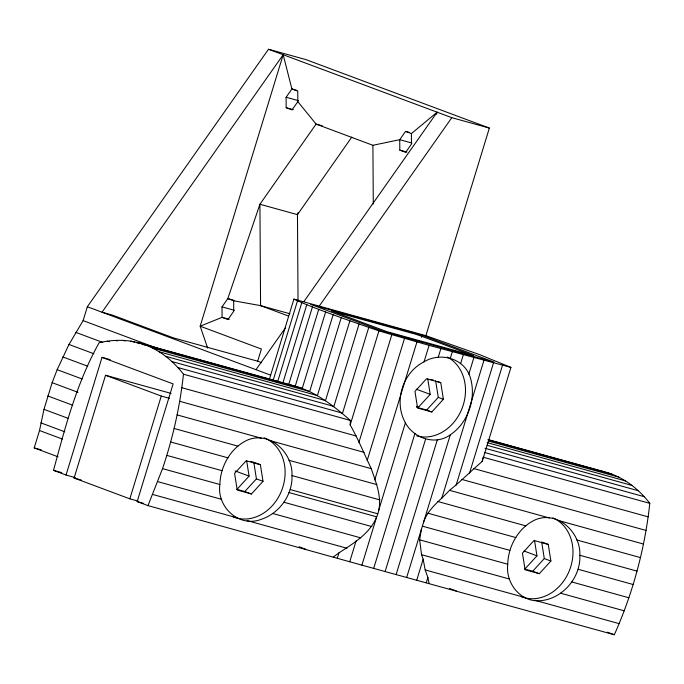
<?xml version="1.0" encoding="UTF-8"?>
<svg xmlns="http://www.w3.org/2000/svg" width="684" height="684" viewBox="0 0 684 684"><rect width="100%" height="100%" fill="white"/><g stroke="black" fill="none" stroke-linecap="round" stroke-linejoin="round"><path stroke-width="1.03" d="M219.863 484.503C216.623 506.716 238.87 527.877 260.972 519.43C279.328 513.496 292.752 494.925 291.983 475.577C293.034 453.355 270.684 431.228 248.318 439.701C230.961 447.122 220.342 466.103 219.863 484.503L162.535 468.634L147.983 505.613L137.168 501.577L173.137 383.912L102.019 357.364L66.049 475.029L75.274 477.586M507.742 564.223C505.425 582.588 519.797 601.706 539.06 600.8C561.974 599.697 580.861 577.971 579.861 555.297C580.904 533.075 558.554 510.939 536.196 519.421C518.848 526.851 508.195 545.815 507.742 564.223L419.651 539.83L421.353 529.519L450.286 434.827C468.643 422.532 476.928 397.182 469.908 376.268C463.453 357.988 439.838 351.986 424.037 361.853C403.38 372.045 394.223 399.524 404.099 420.284C411.571 437.469 434.443 446.327 450.286 434.827M147.983 505.613L361.896 565.146L376.679 516.839C383.707 500.765 376.482 484.067 371.267 468.66C364.221 454.099 358.279 439.034 350.174 424.978L350.37 420.429C333.989 406.142 316.213 392.086 294.949 386.067L138.159 342.65C125.386 339.409 111.919 339.717 99.146 342.735C76.822 382.476 65.331 426.731 53.514 470.353L66.049 475.029M162.535 468.634C172.881 438.034 180.003 406.33 183.457 374.208C172.077 359.391 156.431 347.387 138.159 342.65M361.896 565.146L614.326 634.752C632.888 593.148 644.892 548.636 649.8 503.347C638.411 488.53 622.773 476.526 604.494 471.789L488.47 439.658M58.114 456.835L34.2 447.909L39.51 430.527L43.99 409.331L52.138 382.681L57.157 369.668L68.99 344.462L83.106 320.625L87.347 306.74L268.504 49.248L306.056 59.645L489.359 128.07L425.884 335.664L479.792 354.688L510.939 367.411L482.169 461.529C471.037 470.883 460.896 481.305 449.508 490.325C440.171 500.585 427.722 508.845 423.422 522.747M482.169 461.529L482.895 458.049M424.037 361.853L429.073 345.369L510.939 367.411M468.805 374.251L473.841 357.766M138.04 501.107L129.832 498.841L74.111 478.039L105.533 375.251L171.145 393.42M129.832 498.841L161.262 396.053L105.533 375.251M297.001 90.391L291.897 88.98L297.762 91.169L297.831 101.634L292.034 109.902L286.168 107.713L286.1 97.248L291.897 88.98L283.176 54.72L200.173 326.191L207.645 348.096M298.087 212.621L297.472 214.648L298.036 301.088M261.664 362.708L257.68 361.22L261.399 349.045L200.173 326.191L222.078 317.342L229.226 319.317M269.436 379.133L293.898 299.113L425.884 335.664M273.104 380.466L297.514 300.78L293.898 299.113M277.559 381.988L301.815 302.644L297.514 300.78M282.714 383.459L306.791 304.705L301.815 302.644M288.614 384.844L312.426 306.954L306.791 304.705M295.24 386.161L318.71 309.39L312.426 306.954M302.251 388.426L325.618 311.998L318.71 309.39M309.63 391.624L333.125 314.768L325.618 311.998M317.359 395.754L341.222 317.709L333.125 314.768M325.422 400.807L349.883 320.787L341.222 317.709M333.775 406.758L359.074 324.019L349.883 320.787M342.41 413.606L368.77 327.379L359.074 324.019M436.52 114.245L437.144 112.202L411.409 133.585L411.477 144.05L405.68 152.327L399.815 150.138L399.747 139.673L405.544 131.396L409.622 132.525M350.174 424.978L378.953 330.859L368.77 327.379M358.895 442.428L391.846 334.647L429.073 345.369M337.332 558.101L338.931 552.877C353.372 543.412 370.018 533.631 376.679 516.839L288.922 492.54M367.163 460.546L404.526 338.332M349.755 561.684L356.184 540.642M374.747 479.929L416.949 341.914M421.626 337.323L422.25 335.288L310.741 304.414L382.595 331.236L494.096 362.118L422.25 335.288M378.577 510.649L405.526 422.43M373.669 568.464L414.94 433.485M438.188 357.441L440.864 348.695M385.083 571.644L425.576 439.214M450.38 358.065L452.278 351.875M396.087 574.671L437.358 439.692M460.606 363.649L463.282 354.902M406.655 577.535L421.353 529.519M416.727 580.229L423.157 559.187L421.541 554.698L419.651 539.83M441.719 498.474L483.913 360.459M426.286 582.734L427.885 577.51L425.174 569.917L423.157 559.187M456.117 485.178L493.48 362.965M469.54 473.071L502.492 365.29M233.928 300.293L227.806 298.6L233.672 300.789L233.74 311.254L227.943 319.531L222.078 317.342L222.009 306.877L227.806 298.6L259.92 204.251L316.085 124.086L322.173 125.77M351.798 137.099L297.472 214.648L259.92 204.251L260.578 305.628L288.494 316.051M283.176 54.72L102.01 312.212L112.253 315.05L173.48 337.905L257.68 361.22M255.987 369.685L285.459 327.79M303.884 301.61L437.144 112.202M319.223 306.124L451.808 117.674L489.359 128.07M237.502 488.786L249.087 476.115L246.616 460.546M236.707 489.274L244.838 491.531L256.423 478.86L253.79 462.247L250.737 461.401M260.382 464.71L246.163 460.768L234.578 473.439L237.211 490.052L251.43 493.993L263.024 481.322L260.382 464.71L254.73 462.598M416.59 406.476L418.617 407.04L430.202 394.369L427.739 378.799M416.522 407.236L426.688 410.049L438.273 397.378L435.64 380.774M440.77 382.689L426.542 378.748L414.957 391.419L417.591 408.032L431.818 411.965L443.403 399.294L440.77 382.689L437.35 381.407M525.372 568.507L536.966 555.836L534.495 540.266M524.577 568.994L532.708 571.243L544.293 558.571L541.66 541.967L548.26 544.43L550.894 561.034L539.308 573.705L525.081 569.772L522.448 553.159L534.033 540.488L548.26 544.43M333.373 556.947L338.931 552.877M297.831 101.634L316.085 124.086L372.908 145.299L399.747 139.673L411.99 143.067M233.672 300.789L260.578 305.628L290.007 313.776M289.52 385.015L294.949 386.067M598.885 470.643L604.494 471.789M286.1 97.248L298.344 100.642M286.168 107.713L293.308 109.697M399.815 150.138L406.954 152.113M222.009 306.877L234.261 310.271M430.552 379.363L433.605 380.21M145.435 344.941L301.901 388.273M487.812 439.752L611.778 474.08M130.67 341.119L134.765 342.257M136.817 342.821L139.887 343.676M141.939 344.24L145.008 345.095M149.103 346.224L152.173 347.079M154.225 347.643L157.294 348.498M161.39 349.627L164.468 350.482M166.511 351.046L169.589 351.901M173.685 353.038L176.754 353.884M178.806 354.449L181.876 355.304M183.928 355.868L189.049 357.287M191.093 357.852L194.171 358.707M196.214 359.271L201.335 360.69M203.387 361.255L206.457 362.11M208.509 362.674L213.622 364.093M220.795 366.077L228.986 368.351M233.082 369.48L241.281 371.754M250.498 374.302L253.567 375.157M262.784 377.705L265.854 378.56M267.906 379.124L270.975 379.979M275.071 381.108L278.149 381.963M280.192 382.527L283.27 383.382M492.318 441.266L495.396 442.12M497.448 442.693L500.526 443.54M502.578 444.113L507.708 445.532M509.76 446.105L512.846 446.951M514.898 447.524L520.028 448.943M522.08 449.508L525.158 450.363M527.21 450.936L532.349 452.355M534.401 452.919L537.479 453.774M539.531 454.347L544.661 455.766M546.713 456.331L549.791 457.186M551.843 457.758L556.981 459.178M559.033 459.742L562.111 460.597M564.163 461.161L569.293 462.589M576.484 464.573L584.692 466.847M588.796 467.984L597.012 470.259M152.481 348.002L309.219 391.402M488.47 441.043L618.823 477.141M123 340.367L125.052 340.931M159.278 351.798L316.88 395.446M487.153 442.599L625.612 480.938M115.168 340.384L117.229 340.948M165.793 356.338L324.857 400.388M487.051 445.301L632.127 485.478M107.208 341.171L109.26 341.735M172.009 361.597L333.117 406.211M484.947 448.259L638.343 490.736M177.9 367.556L341.632 412.897M484.99 452.594L644.242 496.695M183.457 374.208L350.37 420.429M483.075 457.177L649.8 503.347M102.019 357.364L110.218 359.639M181.807 387.717L356.227 436.016M473.901 468.608L648.15 516.856M161.262 396.053L169.461 398.327M179.695 401.294L364.127 452.372M461.777 479.407L646.038 530.433M177.13 414.897L261.51 438.264M271.394 441L371.267 468.66M449.508 490.325L549.38 517.976M559.264 520.721L643.473 544.036M174.121 428.475L237.964 446.148M288.922 460.264L376.961 484.64M437.777 501.483L525.834 525.868M576.8 539.984L640.463 557.614M170.675 441.984L228.011 457.861M291.983 475.577L380.048 499.961M427.782 513.18L515.89 537.581M579.861 555.297L637.018 571.123M166.81 455.382L221.984 470.66M290.247 489.564L377.645 513.761M422.413 526.158L509.845 550.372M578.125 569.285L633.153 584.521M283.843 502.227L371.882 526.603M571.713 581.939L628.87 597.773M157.859 481.681L221.693 499.363M272.659 513.47L360.656 537.838M421.541 554.698L509.563 579.074M560.529 593.19L624.193 610.821M34.2 447.909L41.365 449.892M152.797 494.489L237.168 517.856M247.061 520.592L346.933 548.252M425.174 569.917L525.047 597.577M534.931 600.313L619.14 623.628M53.514 470.353L61.722 472.618M74.111 478.039L81.285 480.023M137.168 501.577L143.315 503.279M378.953 330.859L391.846 334.647M268.504 49.248L451.808 117.674M405.544 131.396L411.409 133.585M416.274 389.17L430.202 394.369M438.273 397.378L443.403 399.294M416.624 406.296L418.617 407.04M426.688 410.049L431.818 411.965M87.347 306.74L270.65 375.165M83.106 320.625L161.8 350.003M75.77 332.356L102.788 342.436M68.99 344.462L93.888 353.756M62.774 356.911L87.757 366.239M57.157 369.668L82.08 378.97M524.029 551.005L536.966 555.836M544.293 558.571L550.894 561.034M52.138 382.681L78.01 392.342M532.708 571.243L539.308 573.705M47.743 395.916L72.76 405.253M235.159 470.917L249.087 476.115M256.423 478.86L263.024 481.322M43.99 409.331L67.878 418.249M244.838 491.531L251.43 493.993M607.443 632.178L614.326 634.752M40.886 422.874L64.818 431.809M39.51 430.527L62.381 439.068M449.482 588.437L456.442 591.027M299.07 546.781L306.039 549.38M427.885 577.51L429.107 583.461M372.908 145.299L373.284 203.994M264.127 437.786A42.459 35.38 -69.5 0 1 281.5 490.898A42.459 35.38 -69.5 0 1 232.517 516.582M552.954 517.899A42.459 35.38 -69.5 0 1 569.37 570.618A42.459 35.38 -69.5 0 1 521.345 596.696M447.327 357.048A42.459 35.38 -69.5 0 1 462.102 408.314A42.459 35.38 -69.5 0 1 416.778 435.93M417.796 334.835L331.321 310.887L387.041 331.689L473.516 355.637L417.796 334.835"/></g></svg>
